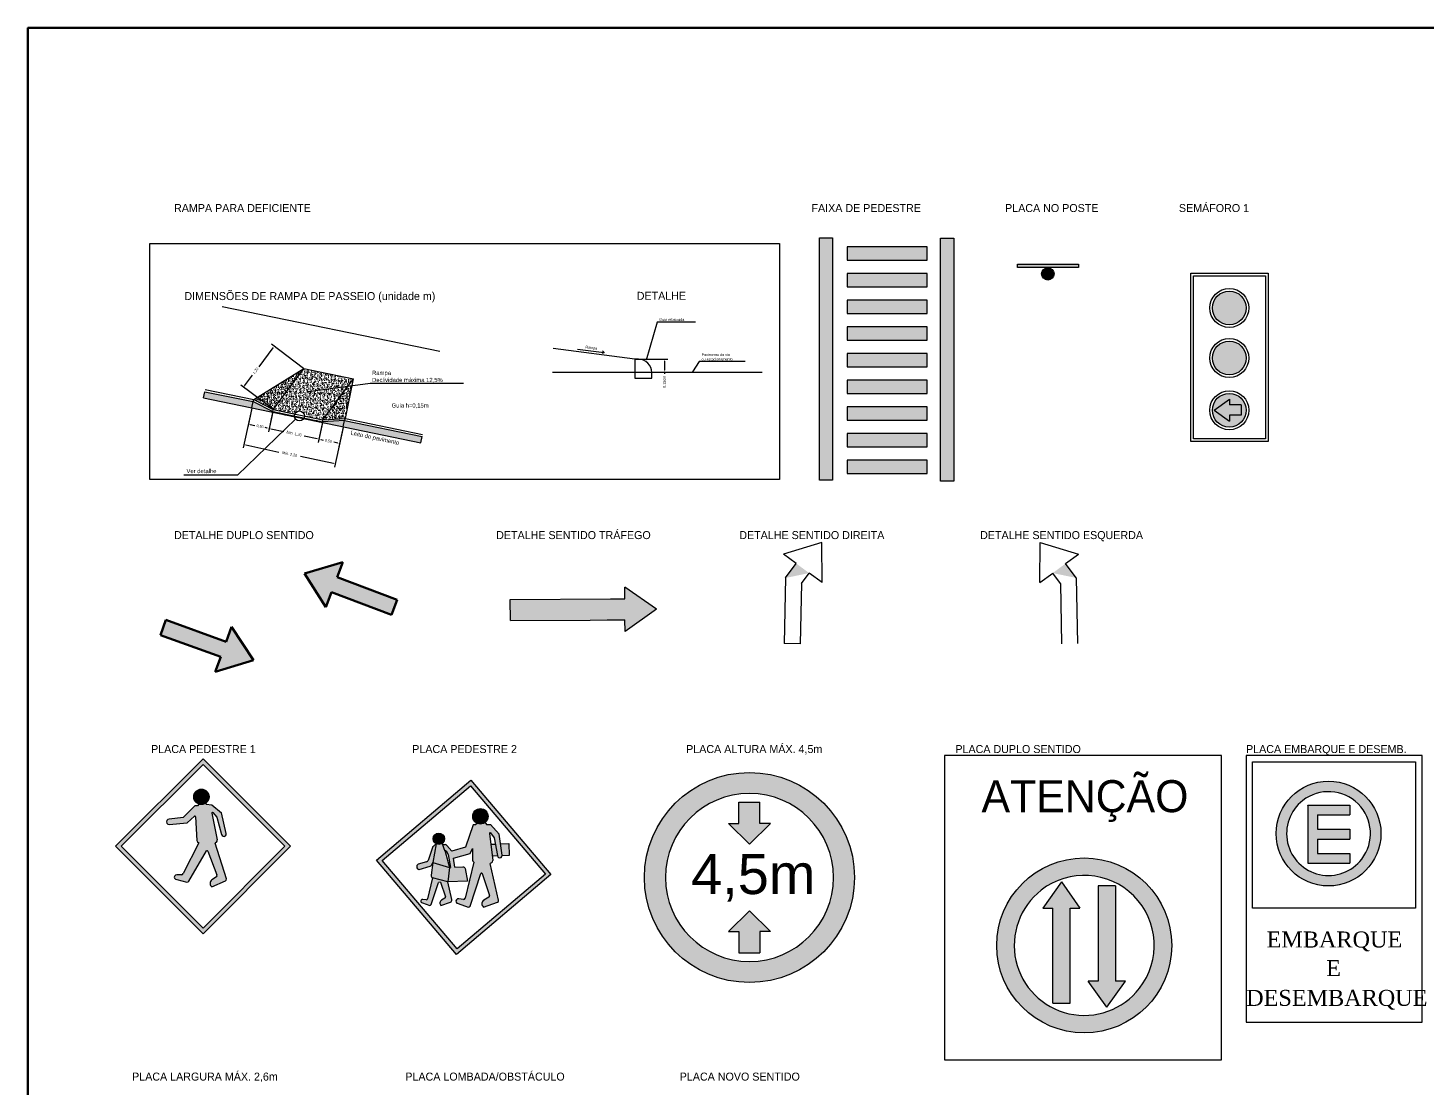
# Model space of a CAD drawing. Extents: x 297 to 442, y 45 to 130.
# Drawn here: x 297.2 to 349.6, y 90.1 to 129.9 of the extents above; entities that cross this region are included whole.
import ezdxf

# ---------------------------------------------------------------- set-up
doc = ezdxf.new("R2010")
doc.units = 0
doc.layers.get('0').update_dxf_attribs({"linetype": 'CONTINUOUS'})
doc.layers.get('DEFPOINTS').update_dxf_attribs({"linetype": 'CONTINUOUS'})
for name, color, linetype in [('712', 255, 'CONTINUOUS'), ('EDIFICAÇÃO', 2, 'CONTINUOUS'), ('INDICATIVO', 9, 'CONTINUOUS'), ('PAREDES', 7, 'CONTINUOUS'), ('placa', 7, 'CONTINUOUS'), ('poste', 7, 'CONTINUOUS'), ('RAMPA', 10, 'CONTINUOUS'), ('SENTIDOTRÁFEGO', 4, 'CONTINUOUS'), ('SINALVERTICAL', 1, 'CONTINUOUS')]:
    doc.layers.add(name, color=color, linetype=linetype)
doc.styles.add('ARIAL', font='ARIAL.TTF')
doc.styles.add('STYLE1', font='TIMES.TTF')
doc.dimstyles.get("Standard").update_dxf_attribs({"dimscale": 0, "dimtxt": 0.1, "dimasz": 0.07, "dimexe": 0.125, "dimexo": 0.01, "dimgap": 0.0625, "dimtad": 0, "dimzin": 1, "dimdsep": 46, "dimlunit": 6, "dimtxsty": 'Standard', "dimcen": 0.01, "dimadec": 0, "dimazin": 0, "dimtfac": 1, "dimtdec": 4, "dimtmove": 0, "dimatfit": 3, "dimfxl": 0, "dimtolj": 1, "dimtzin": 0, "dimarcsym": 0})
pattern_1 = [(50, (-297.1532, -131.10521), (0.18218467, -0.015939086), [0.01905, -0.20955]), (355, (-297.1532, -131.10521), (-0.03524283, 0.19105664), [0.01524, -0.16764]), (100.451, (-297.13802, -131.10654), (0.1469425, 0.17511669), [0.01619, -0.17809]), (46.1842, (-297.1532, -131.05441), (0.27107904, -0.04204233), [0.028575, -0.314325]), (96.6356, (-297.1306, -131.05792), (0.23740423, 0.24742556), [0.024285, -0.267135]), (351.184, (-297.1532, -131.0544), (0.2374046, 0.24742512), [0.02286, -0.25146]), (21, (-297.1278, -131.06711), (0.15161488, -0.10226552), [0.01905, -0.20955]), (326, (-297.1278, -131.06711), (0.06180203, 0.18418797), [0.01524, -0.16764]), (71.4514, (-297.11517, -131.07563), (0.21341649, 0.08192286), [0.01619, -0.17809]), (37.5, (-297.1532, -131.10521), (0.003088603, 0.084555039), [0, -0.165608, 0, -0.17018, 0, -0.168275]), (7.5, (-297.1532, -131.10521), (0.066819663, 0.100180575), [0, -0.097028, 0, -0.161798, 0, -0.064135]), (327.5, (-297.20984, -131.10521), (0.135590595, -0.005728744), [0, -0.0635, 0, -0.19812, 0, -0.26289]), (317.5, (-297.23524, -131.10521), (0.14812918, 0.02542649), [0, -0.08255, 0, -0.131572, 0, -0.18669])]
pattern_2 = [(50, (-297.1532, -129.86554), (0.18218467, -0.015939086), [0.01905, -0.20955]), (355, (-297.1532, -129.86554), (-0.03524283, 0.19105664), [0.01524, -0.16764]), (100.451, (-297.13802, -129.86687), (0.1469425, 0.17511669), [0.01619, -0.17809]), (46.1842, (-297.1532, -129.81474), (0.27107904, -0.04204233), [0.028575, -0.314325]), (96.6356, (-297.1306, -129.81825), (0.23740423, 0.24742556), [0.024285, -0.267135]), (351.184, (-297.1532, -129.81474), (0.2374046, 0.24742512), [0.02286, -0.25146]), (21, (-297.1278, -129.82744), (0.15161488, -0.10226552), [0.01905, -0.20955]), (326, (-297.1278, -129.82744), (0.06180203, 0.18418797), [0.01524, -0.16764]), (71.4514, (-297.11517, -129.83597), (0.21341649, 0.08192286), [0.01619, -0.17809]), (37.5, (-297.1532, -129.86554), (0.003088603, 0.084555039), [0, -0.165608, 0, -0.17018, 0, -0.168275]), (7.5, (-297.1532, -129.86554), (0.066819663, 0.100180575), [0, -0.097028, 0, -0.161798, 0, -0.064135]), (327.5, (-297.20984, -129.86554), (0.135590595, -0.005728744), [0, -0.0635, 0, -0.19812, 0, -0.26289]), (317.5, (-297.23524, -129.86554), (0.14812918, 0.02542649), [0, -0.08255, 0, -0.131572, 0, -0.18669])]

# ---------------------------------------------------------------- blocks, each defined once
blk = doc.blocks.new('*D3')
at = {"color": 0, "linetype": 'ByBlock'}
for p, q in [((305.542, 116.848), (305.225, 115.358)), ((308.965, 116.121), (308.648, 114.631)), ((305.319, 115.466), (306.559, 115.202)), ((308.605, 114.767), (307.366, 115.031))]:
    blk.add_line(p, q, dxfattribs=at)
for points in [[(305.322, 115.477), (305.317, 115.454), (305.251, 115.48)], [(308.608, 114.779), (308.603, 114.756), (308.674, 114.753)]]:
    blk.add_solid(points, dxfattribs=at)
at = {"layer": 'DEFPOINTS', "color": 0, "linetype": 'ByBlock'}
for p in [(305.544, 116.858), (308.967, 116.131), (308.674, 114.753)]:
    blk.add_point(p, dxfattribs=at)
at = {"color": 0, "linetype": 'ByBlock', "insert": (306.962, 115.117), "char_height": 0.1, "attachment_point": 5, "rotation": 348}
blk.add_mtext('\\A1;Mín. 2,20', dxfattribs=at)
blk = doc.blocks.new('*D2')
at = {"color": 0, "linetype": 'ByBlock'}
for p, q in [((308.189, 116.302), (308.032, 115.565)), ((308.967, 116.137), (308.81, 115.399)), ((308.127, 115.672), (308.216, 115.653)), ((308.768, 115.536), (308.616, 115.569))]:
    blk.add_line(p, q, dxfattribs=at)
for points in [[(308.129, 115.684), (308.124, 115.661), (308.058, 115.687)], [(308.77, 115.548), (308.765, 115.525), (308.836, 115.522)]]:
    blk.add_solid(points, dxfattribs=at)
at = {"layer": 'DEFPOINTS', "color": 0, "linetype": 'ByBlock'}
for p in [(308.191, 116.312), (308.969, 116.147), (308.836, 115.522)]:
    blk.add_point(p, dxfattribs=at)
at = {"color": 0, "linetype": 'ByBlock', "insert": (308.416, 115.611), "char_height": 0.1, "attachment_point": 5, "rotation": 348}
blk.add_mtext('\\A1;0,50', dxfattribs=at)
blk = doc.blocks.new('*D4')
at = {"color": 0, "linetype": 'ByBlock'}
for p, q in [((307.486, 118.336), (306.277, 119.241)), ((306.335, 119.11), (305.806, 118.403)), ((305.273, 117.689), (305.572, 118.089)), ((306.341, 116.804), (305.131, 117.708))]:
    blk.add_line(p, q, dxfattribs=at)
for points in [[(306.326, 119.117), (306.344, 119.103), (306.377, 119.166)], [(305.264, 117.696), (305.282, 117.682), (305.231, 117.633)]]:
    blk.add_solid(points, dxfattribs=at)
at = {"layer": 'DEFPOINTS', "color": 0, "linetype": 'ByBlock'}
for p in [(306.377, 119.166), (307.494, 118.33), (306.349, 116.798)]:
    blk.add_point(p, dxfattribs=at)
at = {"color": 0, "linetype": 'ByBlock', "insert": (305.689, 118.246), "char_height": 0.1, "attachment_point": 5, "rotation": 53.2216}
blk.add_mtext('\\A1;1,20', dxfattribs=at)
blk = doc.blocks.new('*D1')
at = {"color": 0, "linetype": 'ByBlock'}
for p, q in [((306.326, 116.715), (306.165, 115.962)), ((306.26, 116.069), (306.738, 115.968)), ((308.193, 116.318), (308.032, 115.565)), ((307.99, 115.702), (307.512, 115.803))]:
    blk.add_line(p, q, dxfattribs=at)
for points in [[(306.262, 116.081), (306.257, 116.058), (306.191, 116.084)], [(307.992, 115.713), (307.988, 115.69), (308.058, 115.687)]]:
    blk.add_solid(points, dxfattribs=at)
at = {"layer": 'DEFPOINTS', "color": 0, "linetype": 'ByBlock'}
for p in [(306.328, 116.725), (308.195, 116.328), (308.058, 115.687)]:
    blk.add_point(p, dxfattribs=at)
at = {"color": 0, "linetype": 'ByBlock', "insert": (307.125, 115.885), "char_height": 0.1, "attachment_point": 5, "rotation": 348}
blk.add_mtext('\\A1;Mín. 1,20', dxfattribs=at)
blk = doc.blocks.new('*D0')
at = {"color": 0, "linetype": 'ByBlock'}
for p, q in [((305.541, 116.845), (305.389, 116.129)), ((306.319, 116.679), (306.167, 115.964)), ((305.484, 116.237), (305.655, 116.201)), ((306.125, 116.101), (306.049, 116.117))]:
    blk.add_line(p, q, dxfattribs=at)
for points in [[(305.486, 116.248), (305.481, 116.225), (305.415, 116.251)], [(306.127, 116.112), (306.122, 116.089), (306.193, 116.086)]]:
    blk.add_solid(points, dxfattribs=at)
at = {"layer": 'DEFPOINTS', "color": 0, "linetype": 'ByBlock'}
for p in [(305.543, 116.854), (306.321, 116.689), (306.193, 116.086)]:
    blk.add_point(p, dxfattribs=at)
at = {"color": 0, "linetype": 'ByBlock', "insert": (305.852, 116.159), "char_height": 0.1, "attachment_point": 5, "rotation": 348}
blk.add_mtext('\\A1;0,50', dxfattribs=at)
blk = doc.blocks.new('*D5')
at = {"layer": 'DEFPOINTS', "color": 0}
for p in [(319.884, 117.442), (320.537, 116.963), (321.017, 116.963)]:
    blk.add_point(p, dxfattribs=at)
at = {"layer": 'RAMPA', "color": 0, "lineweight": -2}
for p, q in [((319.894, 117.442), (321.142, 117.442)), ((321.017, 117.372), (321.017, 117.033)), ((320.547, 116.963), (321.142, 116.963)), ((321.017, 116.963), (321.017, 116.893))]:
    blk.add_line(p, q, dxfattribs=at)
at = {"layer": 'RAMPA', "color": 0}
for points in [[(321.005, 117.372), (321.029, 117.372), (321.017, 117.442)], [(321.005, 117.033), (321.029, 117.033), (321.017, 116.963)]]:
    blk.add_solid(points, dxfattribs=at)
at = {"layer": 'RAMPA', "color": 0, "insert": (321.017, 116.597), "char_height": 0.1, "attachment_point": 5, "rotation": 90}
blk.add_mtext('\\A1;0,15cm', dxfattribs=at)
blk = doc.blocks.new('TOTAL')
at = {"linetype": 'Continuous'}
h = blk.add_hatch(color=7, dxfattribs=at)
h.paths.add_polyline_path([(30.708, -8.211), (30.708, -8.711), (33.708, -8.711), (33.708, -8.211)])
h.paths.add_polyline_path([(33.708, -9.711), (33.708, -9.211), (30.708, -9.211), (30.708, -9.711)])
h.paths.add_polyline_path([(30.708, -10.211), (30.708, -10.711), (33.708, -10.711), (33.708, -10.211)])
h.paths.add_polyline_path([(30.708, -11.211), (30.708, -11.711), (33.708, -11.711), (33.708, -11.211)])
h.paths.add_polyline_path([(30.708, -12.211), (30.708, -12.711), (33.708, -12.711), (33.708, -12.211)])
h.paths.add_polyline_path([(30.708, -13.211), (30.708, -13.711), (33.708, -13.711), (33.708, -13.211)])
h.paths.add_polyline_path([(30.708, -14.211), (30.708, -14.711), (33.708, -14.711), (33.708, -14.211)])
h.paths.add_polyline_path([(30.708, -15.211), (30.708, -15.711), (33.708, -15.711), (33.708, -15.211)])
h.paths.add_polyline_path([(30.708, -16.211), (30.708, -16.711), (33.708, -16.711), (33.708, -16.211)])
h.paths.add_polyline_path([(34.213, -16.993), (34.704, -16.993), (34.704, -7.877), (34.213, -7.877)])
h.paths.add_polyline_path([(29.667, -16.952), (30.158, -16.952), (30.158, -7.873), (29.667, -7.873)])
for color, points in [(1, [(45.668, -10.5, 1), (44.399, -10.5, 1)]), (2, [(44.399, -12.377, 1), (45.668, -12.377, 1)]), (256, [(45.045, -14.522), (45.312, -14.522), (45.48, -14.52), (45.48, -14.132), (45.045, -14.132), (45.045, -13.915), (44.461, -14.328), (45.046, -14.74)]), (256, [(6.211, -28.833, 1), (6.792, -28.833, 1)]), (256, [(6.889, -29.448, -0.679123), (6.932, -29.416), (7.083, -29.593), (7.255, -30.242, 1.051453), (7.431, -30.214), (7.251, -29.438), (6.897, -29.139), (6.681, -29.114), (6.653, -29.08, -0.230021), (6.4, -29.105), (6.349, -29.168), (6.253, -29.168), (5.818, -29.609), (5.295, -29.673, 1.021295), (5.298, -29.871), (5.969, -29.81), (6.24, -29.565, -0.655325), (6.283, -29.581), (6.335, -30.47, 0.187181), (6.36, -30.524), (6.401, -30.562), (5.818, -31.709, -0.408084), (5.757, -31.763), (5.582, -31.758, 1.046282), (5.574, -31.936), (5.957, -32.034, 0.402521), (6.025, -31.991), (6.69, -30.863, -0.589364), (6.74, -30.872), (7.085, -31.757, -0.354083), (7.064, -31.828), (6.891, -31.95, 0.506965), (6.891, -32.212), (7.405, -31.984, 0.381723), (7.437, -31.913), (7.012, -30.567), (7.062, -30.533, 0.30019), (7.096, -30.448)]), (7, [(17.251, -29.567, 1), (16.67, -29.567, 1)]), (256, [(49.553, -29.511), (49.553, -29.145), (47.973, -29.145), (47.973, -31.323), (49.553, -31.323), (49.553, -30.956), (48.347, -30.956), (48.347, -30.417), (49.553, -30.417), (49.553, -30.05), (48.347, -30.05), (48.347, -29.511)]), (7, [(15.74, -32.027), (16.476, -31.996), (16.383, -31.523, 0.372837), (16.297, -31.457), (15.996, -31.472), (15.946, -31.136), (16.572, -30.956), (16.666, -30.773), (16.66, -31.185, 0.187181), (16.68, -31.241), (16.717, -31.282), (16.386, -32.63, -0.408084), (16.321, -32.68), (16.147, -32.66, 1.046282), (16.125, -32.837), (16.498, -32.966, 0.402521), (16.57, -32.928), (16.98, -31.705, -0.566684), (17.029, -31.715), (17.301, -32.529, -0.354083), (17.275, -32.598), (17.092, -32.706, 0.506965), (17.071, -32.967), (17.602, -32.782, 0.381723), (17.639, -32.714), (17.327, -31.338), (17.379, -31.307, 0.30019), (17.42, -31.226), (17.296, -30.212, -0.679123), (17.342, -30.184), (17.478, -30.372), (17.595, -31.034, 1.051453), (17.773, -31.02), (17.657, -30.232), (17.337, -29.869), (17.187, -29.868), (17.135, -29.799, -0.277997), (16.836, -29.829), (16.781, -29.888), (16.685, -29.88), (16.398, -30.725), (15.891, -30.872), (15.7, -30.655, 0.214564), (15.638, -30.627), (15.606, -30.627, -0.235001), (15.54, -30.594), (15.525, -30.577, -0.000286), (15.525, -30.577), (15.645, -30.878, -0.637908), (15.679, -30.859), (15.753, -31.002), (15.838, -31.48), (15.796, -31.483)]), (7, [(15.611, -30.423, 1), (15.185, -30.388, 0.312695), (15.307, -30.598), (15.308, -30.598), (15.307, -30.599, 0.275345), (15.525, -30.577), (15.525, -30.576), (15.525, -30.577, 0.216171)]), (7, [(14.998, -31.216, -0.244381), (14.943, -31.269), (14.63, -31.361, 0.737539), (14.658, -31.558), (15.078, -31.437, 0.207145), (15.129, -31.395), (15.182, -31.292), (15.307, -30.599, -0.000016), (15.307, -30.599), (15.29, -30.617, 0.017162), (15.242, -30.642, -0.002507), (15.175, -30.697)])]:
    blk.add_hatch(color=color).paths.add_polyline_path(points)
h = blk.add_hatch(color=3)
h.paths.add_polyline_path([(44.399, -14.336, 1), (45.668, -14.336, 1)])
h.paths.add_polyline_path([(45.48, -14.132), (45.48, -14.52), (45.312, -14.522), (45.045, -14.522), (45.046, -14.74), (44.461, -14.328), (45.045, -13.915), (45.045, -14.132)], flags=16)
h = blk.add_hatch(color=7)
h.paths.add_polyline_path([(6.564, -27.406), (3.283, -30.687), (6.564, -33.968), (9.845, -30.687)])
h.paths.add_polyline_path([(6.564, -27.618), (9.633, -30.687), (6.564, -33.756), (3.495, -30.687)], flags=16)
h = blk.add_hatch(color=7)
h.paths.add_polyline_path([(16.605, -28.207), (13.065, -31.208), (16.066, -34.747), (19.605, -31.747)])
h.paths.add_polyline_path([(16.587, -28.418), (19.394, -31.729), (16.083, -34.536), (13.276, -31.225)], flags=16)
h = blk.add_hatch(color=1)
h.paths.add_polyline_path([(50.718, -30.212, 1), (46.789, -30.212, 1)])
h.paths.add_polyline_path([(47.786, -28.974, -0.881917), (49.999, -31.172, -1.133795)], flags=16)
h = blk.add_hatch(color=7)
h.paths.add_polyline_path([(17.296, -30.212, -0.679123), (17.342, -30.184), (17.478, -30.372), (17.595, -31.034, 1.051453), (17.773, -31.02), (17.657, -30.232), (17.337, -29.869), (17.187, -29.868), (17.135, -29.799, -0.277997), (16.836, -29.829), (16.781, -29.888), (16.685, -29.88), (16.398, -30.725), (15.891, -30.872), (15.895, -30.876, -0.145321), (15.915, -30.919), (15.946, -31.136), (16.572, -30.956), (16.666, -30.773), (16.66, -31.185, 0.187181), (16.68, -31.241), (16.717, -31.282), (16.386, -32.63, -0.408084), (16.321, -32.68), (16.147, -32.66, 1.046282), (16.125, -32.837), (16.498, -32.966, 0.402521), (16.57, -32.928), (16.98, -31.705, -0.566684), (17.029, -31.715), (17.301, -32.529, -0.354083), (17.275, -32.598), (17.092, -32.706, 0.506965), (17.071, -32.967), (17.602, -32.782, 0.381723), (17.639, -32.714), (17.327, -31.338), (17.379, -31.307, 0.30019), (17.42, -31.226)])
h.paths.add_polyline_path([(17.519, -30.606), (17.345, -30.612), (17.399, -31.055), (17.597, -31.049, -0.042508), (17.595, -31.034)], flags=16)
h.paths.add_polyline_path([(18.027, -30.589), (17.711, -30.6), (17.773, -31.017, -0.072971), (17.773, -31.042), (18.043, -31.033)])
h = blk.add_hatch(color=7)
h.paths.add_polyline_path([(15.182, -31.292), (15.111, -31.777, 0.369633), (15.17, -31.869), (15.74, -32.027), (15.796, -31.483)])
h.paths.add_polyline_path([(15.796, -31.483), (15.645, -30.878), (15.525, -30.577, -0.275384), (15.308, -30.599), (15.307, -30.599), (15.182, -31.292)])
h.paths.add_polyline_path([(14.976, -32.658, -0.408084), (14.928, -32.695), (14.8, -32.68, 1.046282), (14.784, -32.81), (15.058, -32.905, 0.402521), (15.111, -32.877), (15.391, -32.042), (15.467, -32.039), (15.649, -32.584, -0.354083), (15.63, -32.635), (15.499, -32.712, 0.518429), (15.48, -32.906), (15.836, -32.785, 0.384314), (15.89, -32.688), (15.74, -32.027), (15.17, -31.869)])
h = blk.add_hatch(color=1)
h.paths.add_polyline_path([(36.314, -34.405, 1), (42.877, -34.405, 1)])
h.paths.add_polyline_path([(37.986, -32.331, 1.133893), (41.669, -36.014, 0.881917)], flags=16)
h = blk.add_hatch(color=256)
h.paths.add_polyline_path([(39.069, -34.178), (39.069, -33.008), (39.436, -33.008), (38.741, -32.024), (38.046, -33.008), (38.413, -33.008), (38.413, -33.558), (38.413, -36.577), (39.069, -36.577)])
h.paths.add_polyline_path([(40.113, -34.574), (40.113, -35.744), (39.746, -35.744), (40.442, -36.728), (41.137, -35.744), (40.77, -35.744), (40.77, -35.194), (40.77, -32.175), (40.113, -32.175)])
at = {"layer": 'EDIFICAÇÃO', "linetype": 'Continuous'}
h = blk.add_hatch(color=0, dxfattribs=at)
h.paths.add_polyline_path([(11.592, -20.598), (11.805, -20.037), (10.364, -20.454), (11.167, -21.721), (11.38, -21.159), (13.624, -22.009), (13.837, -21.448)])
h.paths.add_polyline_path([(7.223, -23.586), (7.018, -24.149), (8.453, -23.714), (7.634, -22.458), (7.429, -23.022), (5.173, -22.201), (4.968, -22.765)])
at = {"layer": 'INDICATIVO', "linetype": 'Continuous'}
h = blk.add_hatch(color=7, dxfattribs=at)
h.paths.add_polyline_path([(28.352, -23.082), (28.949, -23.094), (28.995, -20.831), (29.283, -20.442), (29.766, -20.798), (29.755, -19.298), (28.318, -19.728), (28.801, -20.085), (28.401, -20.625)], flags=16)
edge = h.paths.add_edge_path()
edge.add_line((28.995, -20.831), (29.283, -20.442))
edge.add_line((28.801, -20.085), (28.318, -19.728))
edge.add_line((29.755, -19.298), (28.318, -19.728))
edge.add_line((29.766, -20.798), (29.755, -19.298))
edge.add_line((29.766, -20.798), (29.283, -20.442))
edge.add_line((28.401, -20.625), (28.801, -20.085))
edge.add_line((28.402, -20.624), (28.352, -23.079))
edge.add_line((28.995, -20.83), (28.949, -23.094))
edge.add_line((28.949, -23.094), (28.352, -23.082))
h = blk.add_hatch(color=7, dxfattribs=at)
h.paths.add_polyline_path([(39.347, -23.082), (38.749, -23.094), (38.703, -20.831), (38.415, -20.442), (37.933, -20.798), (37.943, -19.298), (39.38, -19.728), (38.898, -20.085), (39.297, -20.625)], flags=16)
edge = h.paths.add_edge_path()
edge.add_line((38.703, -20.831), (38.415, -20.442))
edge.add_line((38.898, -20.085), (39.38, -19.728))
edge.add_line((37.943, -19.298), (39.38, -19.728))
edge.add_line((37.933, -20.798), (37.943, -19.298))
edge.add_line((37.933, -20.798), (38.415, -20.442))
edge.add_line((39.297, -20.625), (38.898, -20.085))
edge.add_line((39.297, -20.624), (39.347, -23.079))
edge.add_line((38.703, -20.83), (38.749, -23.094))
edge.add_line((38.749, -23.094), (39.347, -23.082))
blk.add_hatch(color=7, dxfattribs=at).paths.add_polyline_path([(18.078, -21.431), (18.083, -22.221), (21.073, -22.205), (21.716, -22.201), (22.379, -22.197), (22.381, -22.639), (23.561, -21.796), (22.372, -20.966), (22.374, -21.407), (21.834, -21.41)])
at = {"layer": 'placa'}
blk.add_hatch(color=5, dxfattribs=at).paths.add_polyline_path([(39.38, -8.987), (39.38, -8.861), (37.091, -8.861), (37.091, -8.987)])
at = {"layer": 'poste'}
blk.add_hatch(color=7, dxfattribs=at).paths.add_polyline_path([(38.463, -9.222, 1), (37.999, -9.222, 1)])
at = {"layer": 'RAMPA'}
h = blk.add_hatch(dxfattribs=at)
h.set_pattern_fill('AR-CONC', color=106, scale=0.001, style=0)
h.set_pattern_definition(pattern_2)
h.paths.add_polyline_path([(8.461, -13.937), (9.196, -14.307), (10.341, -12.775)])
h = blk.add_hatch(dxfattribs=at)
h.set_pattern_fill('AR-CONC', color=106, scale=0.001, style=0)
h.set_pattern_definition(pattern_1)
h.paths.add_polyline_path([(12.205, -13.159), (10.341, -12.775), (9.196, -14.307), (10.005, -14.474, -0.79904), (10.362, -14.548), (11.059, -14.691)])
h = blk.add_hatch(dxfattribs=at)
h.set_pattern_fill('AR-CONC', color=250, scale=0.001, style=0)
h.set_pattern_definition(pattern_1)
h.paths.add_polyline_path([(8.391, -14.247), (8.439, -14.013), (6.625, -13.64), (6.577, -13.873)])
h.paths.add_polyline_path([(9.169, -14.407), (9.174, -14.384), (8.439, -14.013), (8.391, -14.247)])
h.paths.add_polyline_path([(11.043, -14.769), (11.038, -14.793), (11.816, -14.953), (11.864, -14.719)])
h.paths.add_polyline_path([(14.727, -15.552), (14.775, -15.319), (11.864, -14.719), (11.816, -14.953)])
h = blk.add_hatch(dxfattribs=at)
h.set_pattern_fill('AR-CONC', color=106, scale=0.001, style=0)
h.set_pattern_definition(pattern_2)
h.paths.add_polyline_path([(11.059, -14.691), (11.904, -14.646), (12.151, -13.424), (11.99, -13.446)])
h = blk.add_hatch(dxfattribs=at)
h.set_pattern_fill('AR-CONC', color=8, scale=0.001, style=0)
h.set_pattern_definition(pattern_1)
h.paths.add_polyline_path([(9.99, -14.577, -0.033198), (9.988, -14.552), (9.174, -14.384), (9.169, -14.407)])
h.paths.add_polyline_path([(10.335, -14.648, 0.033198), (10.347, -14.626), (9.988, -14.552, 0.033198), (9.99, -14.577)])
h.paths.add_polyline_path([(11.038, -14.793), (11.043, -14.769), (10.347, -14.626, -0.033198), (10.335, -14.648)])
at = {"layer": 'SINALVERTICAL', "linetype": 'ByBlock'}
h = blk.add_hatch(color=1, dxfattribs=at)
h.paths.add_polyline_path([(23.109, -31.858, 1), (30.984, -31.858, 1)])
h.paths.add_polyline_path([(27.047, -35.008, -1), (27.047, -28.708, -1)], flags=16)
h.paths.add_polyline_path([(24.412, -33.227), (30.096, -33.227), (30.096, -30.532), (24.412, -30.532)], flags=8)
for points in [[(27.439, -29.828), (27.439, -29.028), (26.654, -29.028), (26.654, -29.828), (26.262, -29.828), (27.047, -30.613), (27.832, -29.828)], [(27.047, -33.103), (26.262, -33.888), (26.654, -33.888), (26.654, -34.688), (27.439, -34.688), (27.439, -33.888), (27.832, -33.888)]]:
    blk.add_hatch(color=0, dxfattribs=at).paths.add_polyline_path(points)
at = {"color": 7}
for p, q in [((3.283, -30.687), (6.564, -27.406)), ((3.495, -30.687), (6.564, -27.618)), ((6.564, -27.406), (9.845, -30.687)), ((6.564, -27.618), (9.633, -30.687)), ((13.065, -31.208), (16.605, -28.207)), ((16.605, -28.207), (19.605, -31.747)), ((13.276, -31.225), (16.587, -28.418)), ((16.587, -28.418), (19.394, -31.729)), ((6.253, -29.168), (5.818, -29.609)), ((6.349, -29.168), (6.253, -29.168)), ((6.402, -29.103), (6.349, -29.168)), ((6.65, -29.076), (6.681, -29.114)), ((6.681, -29.114), (6.897, -29.139)), ((6.897, -29.139), (7.251, -29.438)), ((47.973, -29.161), (47.973, -29.145)), ((5.818, -29.609), (5.295, -29.673)), ((5.298, -29.871), (5.969, -29.81)), ((5.969, -29.81), (6.24, -29.565)), ((6.283, -29.581), (6.335, -30.47)), ((6.888, -29.445), (7.096, -30.448)), ((6.932, -29.416), (7.083, -29.593)), ((7.083, -29.593), (7.255, -30.242)), ((7.431, -30.214), (7.251, -29.438)), ((16.685, -29.88), (16.398, -30.725)), ((16.781, -29.888), (16.685, -29.88)), ((16.845, -29.821), (16.781, -29.888)), ((17.124, -29.785), (17.187, -29.868)), ((17.187, -29.868), (17.337, -29.869)), ((17.337, -29.869), (17.657, -30.232)), ((17.295, -30.209), (17.42, -31.226)), ((17.342, -30.184), (17.478, -30.372)), ((17.478, -30.372), (17.595, -31.034)), ((17.773, -31.02), (17.657, -30.232)), ((6.564, -33.968), (3.283, -30.687)), ((6.564, -33.756), (3.495, -30.687)), ((6.401, -30.562), (5.818, -31.709)), ((6.025, -31.991), (6.69, -30.863)), ((6.36, -30.524), (6.401, -30.562)), ((9.845, -30.687), (6.564, -33.968)), ((9.633, -30.687), (6.564, -33.756)), ((6.74, -30.87), (7.085, -31.757)), ((7.062, -30.533), (7.012, -30.567)), ((7.437, -31.913), (7.012, -30.567)), ((15.175, -30.697), (14.998, -31.216)), ((15.307, -30.599), (15.182, -31.292)), ((15.307, -30.599), (15.182, -31.292)), ((15.307, -30.599), (15.29, -30.617)), ((15.645, -30.878), (15.525, -30.576)), ((15.525, -30.576), (15.54, -30.594)), ((15.606, -30.627), (15.638, -30.627)), ((15.645, -30.878), (15.796, -31.483)), ((15.679, -30.859), (15.753, -31.002)), ((15.7, -30.655), (15.891, -30.872)), ((16.398, -30.725), (15.891, -30.872)), ((15.946, -31.136), (16.572, -30.956)), ((16.572, -30.956), (16.666, -30.773)), ((16.666, -30.773), (16.66, -31.185)), ((16.066, -34.747), (13.065, -31.208)), ((16.083, -34.536), (13.276, -31.225)), ((14.943, -31.269), (14.63, -31.361)), ((14.658, -31.558), (15.078, -31.437)), ((15.182, -31.292), (15.111, -31.777)), ((15.129, -31.395), (15.182, -31.292)), ((15.182, -31.292), (15.796, -31.483)), ((15.796, -31.483), (15.74, -32.027)), ((15.753, -31.002), (15.838, -31.48)), ((15.996, -31.472), (15.946, -31.136)), ((16.717, -31.282), (16.386, -32.63)), ((16.68, -31.241), (16.717, -31.282)), ((17.379, -31.307), (17.327, -31.338)), ((17.639, -32.714), (17.327, -31.338)), ((5.574, -31.936), (5.957, -32.034)), ((5.757, -31.763), (5.582, -31.758)), ((7.064, -31.828), (6.891, -31.95)), ((6.891, -32.212), (7.405, -31.984)), ((15.17, -31.869), (14.976, -32.658)), ((15.74, -32.027), (15.17, -31.869)), ((19.605, -31.747), (16.066, -34.747)), ((19.394, -31.729), (16.083, -34.536)), ((16.57, -32.928), (16.98, -31.705)), ((17.029, -31.715), (17.301, -32.529)), ((15.111, -32.877), (15.391, -32.042)), ((15.467, -32.039), (15.649, -32.584)), ((15.89, -32.688), (15.74, -32.027)), ((38.741, -32.024), (38.046, -33.008)), ((38.741, -32.024), (39.436, -33.008)), ((40.113, -32.175), (40.113, -34.574)), ((40.77, -32.175), (40.113, -32.175)), ((40.77, -32.175), (40.77, -35.194)), ((14.784, -32.81), (15.058, -32.905)), ((14.928, -32.695), (14.8, -32.68)), ((15.48, -32.906), (15.836, -32.785)), ((15.63, -32.635), (15.499, -32.712)), ((16.125, -32.837), (16.498, -32.966)), ((16.321, -32.68), (16.147, -32.66)), ((17.071, -32.967), (17.602, -32.782)), ((17.275, -32.598), (17.092, -32.706)), ((38.046, -33.008), (38.413, -33.008)), ((38.413, -33.558), (38.413, -33.008)), ((39.069, -34.178), (39.069, -33.008)), ((39.069, -33.008), (39.436, -33.008)), ((38.413, -36.577), (38.413, -33.558)), ((39.069, -36.577), (39.069, -34.178)), ((40.113, -34.574), (40.113, -35.744)), ((40.77, -35.194), (40.77, -35.744)), ((40.113, -35.744), (39.746, -35.744)), ((40.442, -36.728), (39.746, -35.744)), ((40.442, -36.728), (41.137, -35.744)), ((41.137, -35.744), (40.77, -35.744)), ((38.413, -36.577), (39.069, -36.577))]:
    blk.add_line(p, q, dxfattribs=at)
for p, q in [((47.973, -29.145), (49.553, -29.145)), ((47.973, -29.145), (47.973, -31.323)), ((49.553, -29.145), (49.553, -29.511)), ((48.347, -29.511), (48.347, -30.05)), ((48.347, -29.511), (49.553, -29.511)), ((48.347, -30.05), (49.553, -30.05)), ((48.347, -30.417), (48.347, -30.956)), ((48.347, -30.417), (49.553, -30.417)), ((49.553, -30.05), (49.553, -30.417)), ((48.347, -30.956), (49.553, -30.956)), ((49.553, -30.956), (49.553, -31.323)), ((47.973, -31.323), (49.553, -31.323))]:
    blk.add_line(p, q)
at = {"color": 107, "lineweight": 50}
blk.add_lwpolyline([(89.578, -85.085), (0, -85.085), (0, 0), (89.578, 0)], close=True, dxfattribs=at)
at = {"color": 7, "linetype": 'Continuous'}
for points in [[(29.667, -7.873), (30.158, -7.873), (30.158, -16.952), (29.667, -16.952)], [(30.708, -8.711), (33.708, -8.711), (33.708, -8.211), (30.708, -8.211)], [(34.213, -7.877), (34.704, -7.877), (34.704, -16.993), (34.213, -16.993)], [(30.708, -9.711), (33.708, -9.711), (33.708, -9.211), (30.708, -9.211)], [(30.708, -10.711), (33.708, -10.711), (33.708, -10.211), (30.708, -10.211)], [(30.708, -11.711), (33.708, -11.711), (33.708, -11.211), (30.708, -11.211)], [(30.708, -12.711), (33.708, -12.711), (33.708, -12.211), (30.708, -12.211)], [(30.708, -13.711), (33.708, -13.711), (33.708, -13.211), (30.708, -13.211)], [(30.708, -14.711), (33.708, -14.711), (33.708, -14.211), (30.708, -14.211)], [(30.708, -15.711), (33.708, -15.711), (33.708, -15.211), (30.708, -15.211)], [(30.708, -16.711), (33.708, -16.711), (33.708, -16.211), (30.708, -16.211)]]:
    blk.add_lwpolyline(points, close=True, dxfattribs=at)
for points in [[(43.59, -9.189), (46.493, -9.189), (46.493, -15.509), (43.59, -15.509)], [(43.69, -9.289), (46.393, -9.289), (46.393, -15.409), (43.69, -15.409)]]:
    blk.add_lwpolyline(points, close=True)
at = {"color": 7}
for points in [[(34.362, -38.701), (44.743, -38.701), (44.743, -27.286), (34.362, -27.286)], [(45.667, -37.286), (52.267, -37.286), (52.267, -27.286), (45.667, -27.286)], [(45.901, -27.525), (52.019, -27.525), (52.019, -33.005), (45.901, -33.005)]]:
    blk.add_lwpolyline(points, close=True, dxfattribs=at)
for points in [[(17.345, -30.612), (17.519, -30.606)], [(17.711, -30.6), (18.027, -30.589), (18.043, -31.033), (17.773, -31.042)], [(15.796, -31.483), (15.838, -31.48)], [(17.597, -31.049), (17.399, -31.055)], [(15.467, -32.039), (15.391, -32.042)]]:
    blk.add_lwpolyline(points, dxfattribs=at)
blk.add_lwpolyline([(15.996, -31.472), (16.297, -31.457, -0.372837), (16.383, -31.523), (16.476, -31.996), (15.74, -32.027)], format="xyb", dxfattribs=at)
at = {"color": 1}
for radius in [0.734, 0.634]:
    blk.add_circle((45.034, -10.5), radius, dxfattribs=at)
at = {"color": 2}
for radius in [0.734, 0.634]:
    blk.add_circle((45.034, -12.377), radius, dxfattribs=at)
at = {"color": 3}
for radius in [0.734, 0.634]:
    blk.add_circle((45.034, -14.336), radius, dxfattribs=at)
at = {"color": 7}
for centre, radius in [((48.754, -30.212), 1.965), ((6.501, -28.833), 0.29), ((16.96, -29.567), 0.29), ((15.398, -30.405), 0.214), ((39.596, -34.405), 3.281)]:
    blk.add_circle(centre, radius, dxfattribs=at)
for centre, radius, start, end in [((48.754, -30.212), 1.572, 322.3888, 128.0273), ((48.754, -30.212), 1.572, 128.0322, 322.3839), ((6.258, -29.582), 0.025, 3.3429, 136.2942), ((6.917, -29.441), 0.0293, 58.2639, 188.4005), ((7.344, -30.232), 0.0893, 186.3371, 12.0841), ((17.324, -30.207), 0.0293, 53.5522, 183.6887), ((6.417, -30.464), 0.0828, 183.8658, 226.2737), ((6.713, -30.882), 0.0293, 23.1858, 141.3439), ((7.015, -30.465), 0.0828, 304.858, 11.6949), ((9.691, -24.019), 8.641, 309.394, 309.9686), ((15.628, -31.332), 0.791, 115.2993, 119.2323), ((15.606, -30.544), 0.0828, 216.9596, 269.858), ((15.638, -30.71), 0.0828, 41.4181, 89.858), ((15.666, -30.876), 0.0215, 53.5522, 183.6887), ((14.674, -31.455), 0.104, 115.2835, 260.9244), ((14.92, -31.189), 0.0828, 286.3083, 341.2397), ((15.055, -31.357), 0.0828, 286.0776, 332.8897), ((16.742, -31.186), 0.0828, 179.154, 221.562), ((17.338, -31.236), 0.0828, 300.1463, 6.9831), ((17.684, -31.031), 0.0893, 181.6254, 7.3723), ((5.574, -31.847), 0.0893, 84.8662, 270.0489), ((5.759, -31.705), 0.0585, 267.4576, 356.256), ((5.968, -31.977), 0.0585, 258.4844, 346.1877), ((6.987, -32.081), 0.162, 124.1528, 233.7668), ((7.031, -31.78), 0.0585, 305.193, 23.1858), ((7.381, -31.931), 0.0585, 293.9431, 17.5151), ((15.194, -31.789), 0.084, 172.0135, 253.1574), ((17.001, -31.725), 0.0293, 18.4741, 136.6322), ((39.596, -34.405), 2.625, 322.1808, 127.8192), ((17.246, -32.548), 0.0585, 300.4812, 18.4741), ((39.596, -34.405), 2.625, 127.8192, 322.1808), ((14.789, -32.745), 0.0656, 80.1545, 265.3372), ((14.934, -32.652), 0.043, 262.7458, 351.5442), ((15.071, -32.864), 0.043, 253.7727, 341.476), ((15.558, -32.816), 0.119, 119.441, 229.0551), ((15.608, -32.598), 0.043, 300.4812, 18.4741), ((15.81, -32.707), 0.0828, 288.6903, 12.7801), ((16.132, -32.748), 0.0893, 80.1545, 265.3372), ((16.328, -32.622), 0.0585, 262.7458, 351.5442), ((16.515, -32.91), 0.0585, 253.7727, 341.476), ((17.177, -32.844), 0.162, 119.441, 229.0551), ((17.582, -32.727), 0.0585, 289.2314, 12.8034)]:
    blk.add_arc(centre, radius, start, end, dxfattribs=at)
blk.add_arc((5.295, -29.772), 0.0988, 89.5767, 271.9911)
at = {"layer": 'INDICATIVO', "color": 7}
for p, q in [((44.461, -14.328), (45.045, -13.915)), ((45.045, -13.915), (45.045, -14.132)), ((45.48, -14.132), (45.045, -14.132)), ((45.48, -14.13), (45.48, -14.52)), ((44.461, -14.328), (45.046, -14.74)), ((45.312, -14.522), (45.045, -14.522)), ((45.045, -14.522), (45.046, -14.74)), ((45.48, -14.52), (45.312, -14.522)), ((23.561, -21.796), (22.372, -20.966)), ((22.374, -21.407), (22.372, -20.966)), ((18.078, -21.431), (21.834, -21.41)), ((18.083, -22.221), (18.078, -21.431)), ((21.834, -21.41), (22.374, -21.407)), ((23.561, -21.796), (22.381, -22.639)), ((18.083, -22.221), (21.073, -22.205)), ((21.073, -22.205), (21.716, -22.201)), ((21.716, -22.201), (22.379, -22.197)), ((22.381, -22.639), (22.379, -22.197))]:
    blk.add_line(p, q, dxfattribs=at)
at = {"layer": 'INDICATIVO', "color": 7, "linetype": 'Continuous'}
for p, q in [((29.755, -19.298), (28.318, -19.728)), ((29.766, -20.798), (29.755, -19.298)), ((37.933, -20.798), (37.943, -19.298)), ((37.943, -19.298), (39.38, -19.728)), ((28.801, -20.085), (28.318, -19.728)), ((38.898, -20.085), (39.38, -19.728)), ((28.401, -20.625), (28.801, -20.085)), ((28.995, -20.831), (29.283, -20.442)), ((29.766, -20.798), (29.283, -20.442)), ((37.933, -20.798), (38.415, -20.442)), ((38.703, -20.831), (38.415, -20.442)), ((39.297, -20.625), (38.898, -20.085)), ((28.402, -20.624), (28.352, -23.079)), ((28.995, -20.83), (28.949, -23.094)), ((38.703, -20.83), (38.749, -23.094)), ((39.297, -20.624), (39.347, -23.079)), ((28.949, -23.094), (28.352, -23.082))]:
    blk.add_line(p, q, dxfattribs=at)
at = {"layer": 'PAREDES', "color": 7}
blk.add_lwpolyline([(4.566, -8.08), (28.176, -8.08), (28.176, -16.938), (4.566, -16.938)], close=True, dxfattribs=at)
at = {"layer": 'placa', "color": 5}
blk.add_lwpolyline([(39.38, -8.861), (39.38, -8.987), (37.091, -8.987), (37.091, -8.861)], close=True, dxfattribs=at)
at = {"layer": 'poste', "color": 7}
blk.add_circle((38.231, -9.222), 0.232, dxfattribs=at)
at = {"layer": 'RAMPA', "color": 7}
for p, q in [((7.283, -10.446), (15.433, -12.125)), ((22.745, -12.423), (19.693, -12.024)), ((22.745, -12.423), (22.745, -13.129)), ((22.884, -12.423), (22.745, -12.423)), ((8.461, -13.937), (10.341, -12.775)), ((9.196, -14.307), (10.341, -12.775)), ((10.341, -12.775), (12.205, -13.159)), ((19.666, -12.903), (27.528, -12.903)), ((23.384, -13.129), (23.384, -12.923)), ((6.625, -13.64), (8.439, -14.013)), ((6.641, -13.562), (8.461, -13.937)), ((11.059, -14.691), (12.205, -13.159)), ((11.904, -14.646), (12.205, -13.159)), ((22.745, -13.129), (23.384, -13.129)), ((6.577, -13.873), (14.727, -15.552)), ((8.391, -14.247), (8.439, -14.013)), ((8.439, -14.013), (8.461, -13.937)), ((8.439, -14.013), (9.174, -14.384)), ((8.461, -13.937), (9.196, -14.307)), ((9.169, -14.407), (9.174, -14.384)), ((9.174, -14.384), (9.196, -14.307)), ((9.174, -14.384), (11.043, -14.769)), ((9.196, -14.307), (11.059, -14.691)), ((11.043, -14.769), (11.059, -14.691)), ((11.059, -14.691), (11.904, -14.646)), ((11.864, -14.719), (11.904, -14.646)), ((11.904, -14.646), (14.791, -15.241)), ((11.038, -14.793), (11.043, -14.769)), ((11.864, -14.719), (11.043, -14.769)), ((11.816, -14.953), (11.864, -14.719)), ((11.864, -14.719), (14.775, -15.319))]:
    blk.add_line(p, q, dxfattribs=at)
at = {"layer": 'RAMPA', "color": 10}
for p, q in [((23.584, -11.039), (23.171, -12.463)), ((25.023, -11.039), (23.584, -11.039)), ((20.596, -12.043), (21.602, -12.171)), ((21.598, -12.168), (21.53, -12.204)), ((21.54, -12.109), (21.598, -12.168)), ((25.156, -12.503), (24.917, -12.89)), ((26.889, -12.503), (25.156, -12.503)), ((12.824, -13.332), (10.488, -13.65)), ((16.32, -13.332), (12.824, -13.332)), ((10.031, -14.669), (7.849, -16.77)), ((7.849, -16.77), (5.845, -16.77))]:
    blk.add_line(p, q, dxfattribs=at)
at = {"layer": 'RAMPA', "color": 8}
for p, q in [((6.577, -13.873), (6.625, -13.64)), ((14.727, -15.552), (14.775, -15.319))]:
    blk.add_line(p, q, dxfattribs=at)
at = {"layer": 'RAMPA', "color": 0}
blk.add_circle((10.175, -14.551), 0.187, dxfattribs=at)
at = {"layer": 'RAMPA', "color": 7}
blk.add_arc((22.884, -12.923), 0.5, 0, 90, dxfattribs=at)
at = {"layer": 'SENTIDOTRÁFEGO', "color": 0, "lineweight": 50}
for p, q in [((10.364, -20.454), (11.805, -20.037)), ((11.167, -21.721), (10.364, -20.454)), ((11.592, -20.598), (11.805, -20.037)), ((13.837, -21.448), (11.592, -20.598)), ((11.167, -21.721), (11.38, -21.159)), ((13.624, -22.009), (11.38, -21.159)), ((13.624, -22.009), (13.837, -21.448)), ((5.173, -22.201), (4.968, -22.765)), ((5.173, -22.201), (7.429, -23.022)), ((7.634, -22.458), (7.429, -23.022)), ((7.634, -22.458), (8.453, -23.714)), ((4.968, -22.765), (7.223, -23.586)), ((7.223, -23.586), (7.018, -24.149)), ((8.453, -23.714), (7.018, -24.149))]:
    blk.add_line(p, q, dxfattribs=at)
at = {"layer": 'SINALVERTICAL', "color": 4, "linetype": 'ByBlock'}
blk.add_line((26.654, -29.028), (27.439, -29.028), dxfattribs=at)
at = {"layer": 'SINALVERTICAL', "color": 7}
for p, q in [((26.654, -29.828), (26.654, -29.028)), ((26.654, -29.028), (27.439, -29.028)), ((27.439, -29.828), (27.439, -29.028)), ((27.047, -30.613), (26.262, -29.828)), ((26.262, -29.828), (26.654, -29.828)), ((27.047, -30.613), (27.832, -29.828)), ((27.832, -29.828), (27.439, -29.828)), ((27.047, -33.103), (26.262, -33.888)), ((27.047, -33.103), (27.832, -33.888)), ((26.262, -33.888), (26.654, -33.888)), ((26.654, -33.888), (26.654, -34.688)), ((27.832, -33.888), (27.439, -33.888)), ((27.439, -33.888), (27.439, -34.688)), ((26.654, -34.688), (27.439, -34.688))]:
    blk.add_line(p, q, dxfattribs=at)
blk.add_circle((27.047, -31.858), 3.938, dxfattribs=at)
for start, end in [(90, 270), (270, 90)]:
    blk.add_arc((27.047, -31.858), 3.15, start, end, dxfattribs=at)
at = {"color": 7, "linetype": 'Continuous'}
blk.add_text('ATENÇÃO', height=1.2, dxfattribs=at).set_placement((35.745, -29.409))
at = {"layer": '712', "color": 7, "style": 'STYLE1'}
for s, p in [('EMBARQUE', (46.432, -34.484)), ('E', (48.665, -35.557)), ('DESEMBARQUE', (45.666, -36.674))]:
    blk.add_text(s, height=0.6, dxfattribs=at).set_placement(p)
at = {"layer": 'RAMPA', "color": 7}
for s, p in [('RAMPA PARA DEFICIENTE', (5.475, -6.903)), ('FAIXA DE PEDESTRE', (29.371, -6.903)), ('PLACA NO POSTE', (36.629, -6.903)), ('SEMÁFORO 1', (43.145, -6.903)), ('DIMENSÕES DE RAMPA DE PASSEIO (unidade m)', (5.863, -10.204)), ('DETALHE', (22.82, -10.195)), ('DETALHE DUPLO SENTIDO', (5.475, -19.168)), ('DETALHE SENTIDO TRÁFEGO', (17.55, -19.168)), ('DETALHE SENTIDO DIREITA', (26.665, -19.168)), ('DETALHE SENTIDO ESQUERDA', (35.692, -19.168)), ('PLACA PEDESTRE 1', (4.614, -27.192)), ('PLACA PEDESTRE 2', (14.405, -27.192)), ('PLACA ALTURA MÁX. 4,5m', (24.672, -27.192)), ('PLACA DUPLO SENTIDO', (34.766, -27.192)), ('PLACA EMBARQUE E DESEMB.', (45.662, -27.192)), ('PLACA LARGURA MÁX. 2,6m', (3.902, -39.476)), ('PLACA LOMBADA/OBSTÁCULO', (14.145, -39.476)), ('PLACA NOVO SENTIDO', (24.432, -39.476))]:
    blk.add_text(s, height=0.3, dxfattribs=at).set_placement(p)
at = {"layer": 'RAMPA', "color": 10}
for s, height, p in [('Guia rebaixada', 0.1, (23.664, -10.985)), ('ou estacionamento', 0.1, (25.25, -12.47)), ('Pavimento da via', 0.1, (25.25, -12.304)), ('Rampa', 0.1591, (12.899, -13.015)), ('Declividade máxima 12,5%', 0.15906, (12.899, -13.28)), ('Guia h=0,15m', 0.15906, (13.633, -14.234)), ('Ver detalhe', 0.15906, (5.942, -16.695))]:
    blk.add_text(s, height=height, dxfattribs=at).set_placement(p)
for s, height, rotation, p in [('Rampa', 0.1, 353, (20.892, -12.011)), ('Leito do pavimento', 0.15906, 348, (12.083, -15.252))]:
    blk.add_text(s, height=height, rotation=rotation, dxfattribs=at).set_placement(p)
at = {"layer": 'SINALVERTICAL', "color": 7, "style": 'ARIAL'}
blk.add_text('4,5m', height=1.5, dxfattribs=at).set_placement((24.861, -32.481))
at = {"layer": 'RAMPA', "color": 1}
for base, p1, p2, angle, text, override, picture, middle in [((9.224, -11.939), (9.196, -14.307), (10.341, -12.775), 53.2216, '1,20', {"dimscale": 1}, '*D4', (8.536, -12.859)), ((9.04, -15.019), (8.39, -14.251), (9.168, -14.416), 348, '0,50', {"dimscale": 1, "dimtxt": 0.1, "dimasz": 0.07, "dimexe": 0.125, "dimexo": 0.01, "dimgap": 0.06, "dimcen": 0.1}, '*D0', (8.699, -14.947)), ((11.683, -15.584), (11.038, -14.793), (11.816, -14.958), 348, '0,50', {"dimscale": 1}, '*D2', (11.263, -15.494))]:
    dim = blk.add_linear_dim(base=base, p1=p1, p2=p2, angle=angle, text=text, dimstyle='Standard', override=override, dxfattribs=at)
    dim.commit()
    dim.dimension.update_dxf_attribs({"geometry": picture, "text_midpoint": middle, "dimtype": 129, "insert": (-297.153, -131.105)})
dim = blk.add_linear_dim(base=(23.864, -12.903), p1=(22.731, -12.423), p2=(23.384, -12.903), angle=90, text='0,15cm', dimstyle='Standard', override={"dimscale": 1}, dxfattribs=at)
dim.commit()
dim.dimension.update_dxf_attribs({"geometry": '*D5', "text_midpoint": (23.864, -13.269), "insert": (-297.153, -129.866)})
for p1, p2, distance, text, picture, middle in [((8.391, -14.247), (11.813, -14.975), -1.409, 'Mín. 2,20', '*D3', (9.809, -15.989)), ((9.174, -14.381), (11.041, -14.777), -0.655, 'Mín. 1,20', '*D1', (9.972, -15.22))]:
    dim = blk.add_aligned_dim(p1=p1, p2=p2, distance=distance, text=text, dimstyle='Standard', override={"dimscale": 1}, dxfattribs=at)
    dim.commit()
    dim.dimension.update_dxf_attribs({"geometry": picture, "text_midpoint": middle, "insert": (-297.153, -131.105)})

msp = doc.modelspace()

# ---------------------------------------------------------------- block references
at = {"layer": 'PAREDES', "color": 7}
msp.add_blockref('TOTAL', (297.153, 129.866), dxfattribs=at)

doc.saveas('drawing.dxf')
